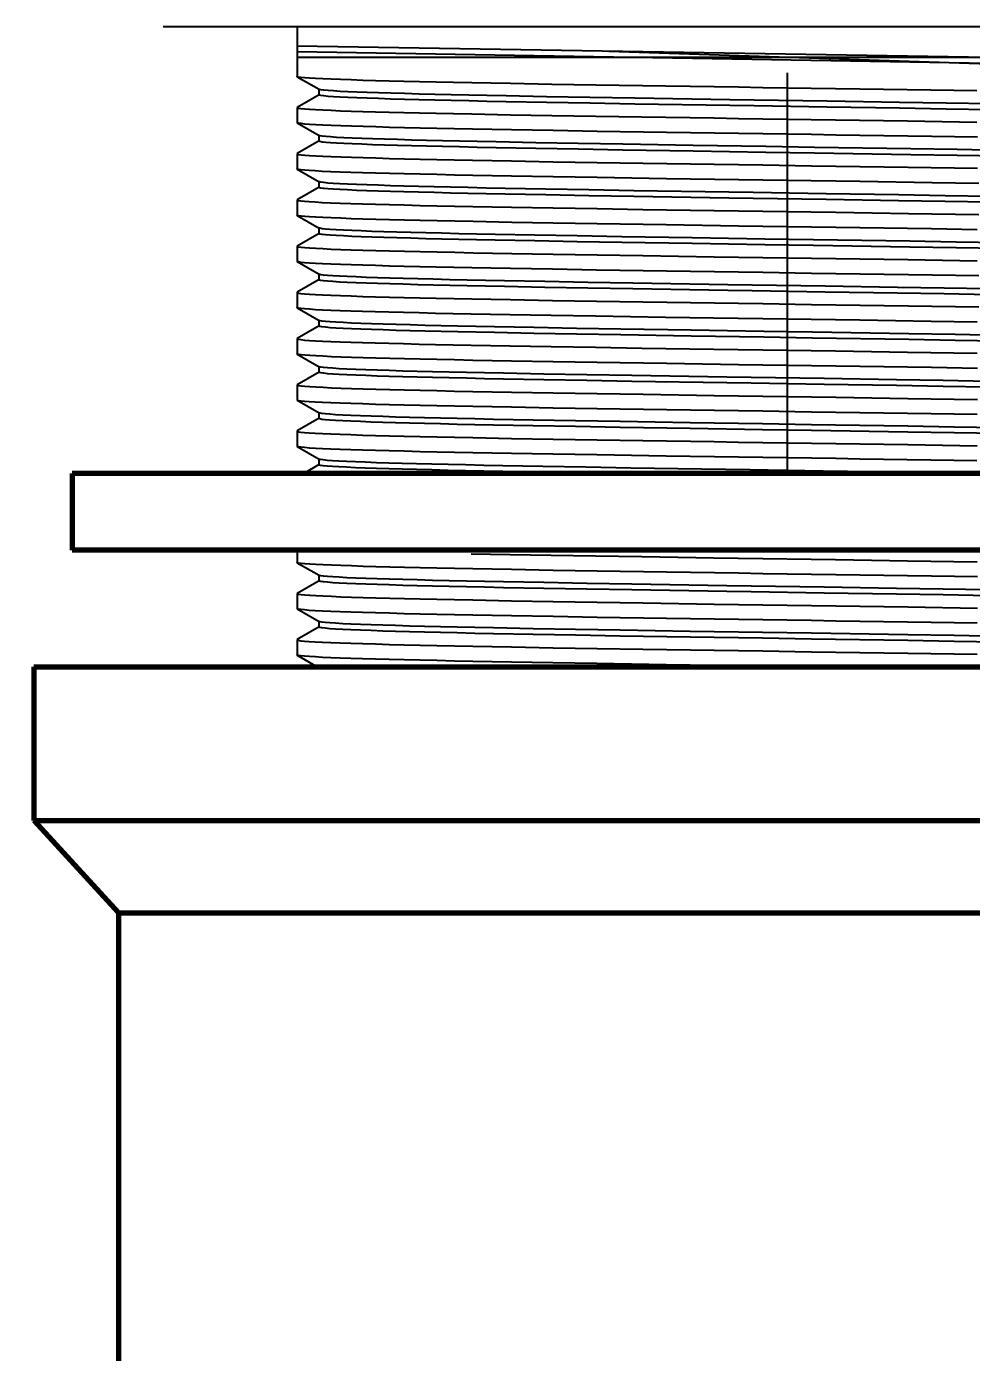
# Model space of a CAD drawing. Header units: millimetres. Extents: x 2985 to 3826, y 1462 to 2056.
# Drawn here: x 3198.47 to 3229.21, y 1645.22 to 1688.34 of the extents above; entities that cross this region are included whole.
import ezdxf

# ---------------------------------------------------------------- set-up
doc = ezdxf.new("R2010")
doc.units = ezdxf.units.MM
doc.layers.add('02___PRT_ALL_AXES', color=7, linetype='Continuous')
doc.styles.get("Standard").update_dxf_attribs({"font": 'arial.ttf'})
doc.dimstyles.new('사본(2) STANDARD', dxfattribs={"dimscale": 0, "dimtxt": 4, "dimasz": 4, "dimexe": 1.25, "dimexo": 0.625, "dimgap": 1.5, "dimtad": 3, "dimtih": 1, "dimtoh": 1, "dimdec": 1, "dimzin": 9, "dimdsep": 46, "dimtxsty": 'Standard', "dimcen": 2.5, "dimclrd": 3, "dimclre": 3, "dimclrt": 4, "dimadec": 0, "dimazin": 0, "dimtfac": 1, "dimtdec": 1, "dimtmove": 0, "dimatfit": 3, "dimfxl": 1.25, "dimtfill": 1, "dimtolj": 1, "dimtzin": 0, "dimarcsym": 0})

# ---------------------------------------------------------------- blocks, each defined once
blk = doc.blocks.new('*D13')
at = {"color": 3, "lineweight": -2, "transparency": 16777216}
for p, q in [((3181.106, 1699.853), (3181.106, 1703.853)), ((3199.028, 1695.853), (3179.856, 1695.853)), ((3181.106, 1695.853), (3181.106, 1695.845)), ((3199.028, 1688.837), (3179.856, 1688.837)), ((3181.106, 1688.837), (3181.106, 1688.845)), ((3181.106, 1684.837), (3181.106, 1680.837))]:
    blk.add_line(p, q, dxfattribs=at)
at = {"color": 3, "transparency": 16777216}
for points in [[(3180.439, 1699.853), (3181.772, 1699.853), (3181.106, 1695.853)], [(3180.439, 1684.837), (3181.772, 1684.837), (3181.106, 1688.837)]]:
    blk.add_solid(points, dxfattribs=at)
at = {"layer": 'Defpoints', "color": 0, "transparency": 16777216}
for p in [(3199.653, 1695.853), (3181.106, 1688.837), (3199.653, 1688.837)]:
    blk.add_point(p, dxfattribs=at)
at = {"color": 4, "transparency": 16777216, "insert": (3181.106, 1692.345), "char_height": 4, "attachment_point": 5, "bg_fill": 3, "box_fill_scale": 1.1, "bg_fill_color": 256, "bg_fill_true_color": 13158600, "bg_fill_transparency": 0}
blk.add_mtext('\\A1;7', dxfattribs=at)

msp = doc.modelspace()

# ---------------------------------------------------------------- linework, layer by layer
at = {"color": 7, "linetype": 'Continuous'}
for p, q in [((3207.271, 1687.337), (3239.145, 1687.337)), ((3207.276, 1686.704), (3207.271, 1686.71)), ((3207.276, 1686.704), (3207.988, 1686.293)), ((3214.207, 1686.478), (3212.95, 1686.502)), ((3215.553, 1686.454), (3214.207, 1686.478)), ((3216.984, 1686.43), (3215.553, 1686.454)), ((3219.261, 1686.394), (3216.984, 1686.43)), ((3207.988, 1686.118), (3207.276, 1685.707)), ((3207.982, 1686.299), (3207.982, 1686.112)), ((3215.387, 1686.053), (3214.07, 1686.078)), ((3216.789, 1686.028), (3215.387, 1686.053)), ((3218.261, 1686.003), (3216.789, 1686.028)), ((3229.385, 1686.239), (3227.885, 1686.263)), ((3207.276, 1685.707), (3207.271, 1685.701)), ((3215.387, 1685.865), (3214.07, 1685.89)), ((3216.789, 1685.84), (3215.387, 1685.865)), ((3218.261, 1685.815), (3216.789, 1685.84)), ((3228.383, 1685.841), (3226.864, 1685.866)), ((3228.383, 1685.653), (3226.864, 1685.678)), ((3229.845, 1685.816), (3228.383, 1685.841)), ((3229.845, 1685.628), (3228.383, 1685.653)), ((3207.276, 1685.201), (3207.271, 1685.207)), ((3207.276, 1685.201), (3207.988, 1684.789)), ((3212.95, 1685.492), (3214.207, 1685.468)), ((3214.207, 1685.468), (3215.553, 1685.445)), ((3215.553, 1685.445), (3216.984, 1685.421)), ((3216.984, 1685.421), (3218.489, 1685.397)), ((3227.121, 1685.265), (3229.385, 1685.23)), ((3207.982, 1684.796), (3207.982, 1684.608)), ((3208.015, 1684.78), (3207.988, 1684.789)), ((3214.243, 1684.974), (3212.98, 1684.998)), ((3215.6, 1684.95), (3214.243, 1684.974)), ((3217.033, 1684.926), (3215.6, 1684.95)), ((3219.289, 1684.89), (3217.033, 1684.926)), ((3229.407, 1684.735), (3227.912, 1684.759)), ((3207.988, 1684.615), (3207.276, 1684.203)), ((3215.034, 1684.556), (3213.742, 1684.581)), ((3215.034, 1684.368), (3213.742, 1684.393)), ((3216.416, 1684.531), (3215.034, 1684.556)), ((3216.416, 1684.343), (3215.034, 1684.368)), ((3217.871, 1684.506), (3216.416, 1684.531)), ((3217.871, 1684.318), (3216.416, 1684.343)), ((3220.157, 1684.468), (3217.871, 1684.506)), ((3220.157, 1684.28), (3217.871, 1684.318)), ((3222.518, 1684.431), (3220.157, 1684.468)), ((3222.518, 1684.243), (3220.157, 1684.28)), ((3228.738, 1684.331), (3227.232, 1684.356)), ((3230.184, 1684.306), (3228.738, 1684.331)), ((3207.276, 1684.203), (3207.271, 1684.197)), ((3212.98, 1683.988), (3214.243, 1683.964)), ((3214.243, 1683.964), (3215.6, 1683.94)), ((3215.6, 1683.94), (3217.033, 1683.917)), ((3217.033, 1683.917), (3218.526, 1683.893)), ((3228.738, 1684.143), (3227.232, 1684.168)), ((3230.184, 1684.118), (3228.738, 1684.143)), ((3207.276, 1683.697), (3207.271, 1683.703)), ((3207.276, 1683.697), (3207.988, 1683.286)), ((3214.246, 1683.47), (3212.985, 1683.494)), ((3215.6, 1683.447), (3214.246, 1683.47)), ((3217.03, 1683.423), (3215.6, 1683.447)), ((3219.283, 1683.387), (3217.03, 1683.423)), ((3227.144, 1683.762), (3229.407, 1683.726)), ((3207.988, 1683.111), (3207.276, 1682.7)), ((3207.982, 1683.293), (3207.982, 1683.105)), ((3215.357, 1683.046), (3214.042, 1683.071)), ((3216.758, 1683.021), (3215.357, 1683.046)), ((3218.228, 1682.996), (3216.758, 1683.021)), ((3229.441, 1683.231), (3227.928, 1683.256)), ((3207.276, 1682.7), (3207.271, 1682.694)), ((3215.357, 1682.858), (3214.042, 1682.883)), ((3216.758, 1682.833), (3215.357, 1682.858)), ((3218.228, 1682.808), (3216.758, 1682.833)), ((3228.35, 1682.834), (3226.831, 1682.859)), ((3228.35, 1682.646), (3226.831, 1682.671)), ((3229.814, 1682.809), (3228.35, 1682.834)), ((3229.814, 1682.621), (3228.35, 1682.646)), ((3207.276, 1682.194), (3207.271, 1682.2)), ((3207.276, 1682.194), (3207.988, 1681.783)), ((3212.985, 1682.484), (3214.246, 1682.461)), ((3214.246, 1682.461), (3215.6, 1682.437)), ((3215.6, 1682.437), (3217.03, 1682.413)), ((3217.03, 1682.413), (3218.519, 1682.389)), ((3227.153, 1682.258), (3229.441, 1682.222)), ((3207.982, 1681.789), (3207.982, 1681.601)), ((3214.257, 1681.967), (3212.994, 1681.99)), ((3215.605, 1681.943), (3214.257, 1681.967)), ((3217.028, 1681.919), (3215.605, 1681.943)), ((3219.279, 1681.884), (3217.028, 1681.919)), ((3229.391, 1681.729), (3227.902, 1681.752)), ((3207.988, 1681.608), (3207.276, 1681.196)), ((3215.005, 1681.549), (3213.715, 1681.574)), ((3215.005, 1681.361), (3213.715, 1681.386)), ((3216.385, 1681.524), (3215.005, 1681.549)), ((3216.385, 1681.336), (3215.005, 1681.361)), ((3217.838, 1681.499), (3216.385, 1681.524)), ((3217.838, 1681.311), (3216.385, 1681.336)), ((3220.123, 1681.462), (3217.838, 1681.499)), ((3220.123, 1681.274), (3217.838, 1681.311)), ((3222.483, 1681.425), (3220.123, 1681.462)), ((3222.483, 1681.237), (3220.123, 1681.274)), ((3228.706, 1681.325), (3227.198, 1681.35)), ((3230.154, 1681.3), (3228.706, 1681.325)), ((3207.276, 1681.196), (3207.271, 1681.19)), ((3212.994, 1680.981), (3214.257, 1680.957)), ((3214.257, 1680.957), (3215.605, 1680.933)), ((3215.605, 1680.933), (3217.028, 1680.91)), ((3217.028, 1680.91), (3218.514, 1680.886)), ((3228.706, 1681.137), (3227.198, 1681.162)), ((3230.154, 1681.112), (3228.706, 1681.137)), ((3207.276, 1680.69), (3207.271, 1680.696)), ((3207.276, 1680.69), (3207.988, 1680.279)), ((3214.217, 1680.464), (3212.956, 1680.488)), ((3215.574, 1680.44), (3214.217, 1680.464)), ((3217.014, 1680.416), (3215.574, 1680.44)), ((3219.287, 1680.38), (3217.014, 1680.416)), ((3227.137, 1680.755), (3229.391, 1680.719)), ((3207.988, 1680.104), (3207.276, 1679.693)), ((3207.982, 1680.286), (3207.982, 1680.098)), ((3215.328, 1680.04), (3214.015, 1680.065)), ((3216.726, 1680.015), (3215.328, 1680.04)), ((3218.195, 1679.99), (3216.726, 1680.015)), ((3229.45, 1680.224), (3227.939, 1680.248)), ((3207.276, 1679.693), (3207.271, 1679.687)), ((3215.328, 1679.852), (3214.015, 1679.877)), ((3216.726, 1679.827), (3215.328, 1679.852)), ((3218.195, 1679.802), (3216.726, 1679.827)), ((3228.318, 1679.828), (3226.797, 1679.853)), ((3228.318, 1679.64), (3226.797, 1679.665)), ((3229.783, 1679.803), (3228.318, 1679.828)), ((3229.783, 1679.615), (3228.318, 1679.64)), ((3207.276, 1679.187), (3207.271, 1679.193)), ((3207.276, 1679.187), (3207.988, 1678.776)), ((3212.956, 1679.478), (3214.217, 1679.454)), ((3214.217, 1679.454), (3215.574, 1679.43)), ((3215.574, 1679.43), (3217.014, 1679.406)), ((3217.014, 1679.406), (3218.519, 1679.382)), ((3227.163, 1679.251), (3229.45, 1679.215)), ((3207.982, 1678.782), (3207.982, 1678.594)), ((3208.011, 1678.767), (3207.988, 1678.776)), ((3214.19, 1678.961), (3212.933, 1678.985)), ((3215.538, 1678.937), (3214.19, 1678.961)), ((3216.973, 1678.913), (3215.538, 1678.937)), ((3219.256, 1678.877), (3216.973, 1678.913)), ((3229.394, 1678.722), (3227.891, 1678.746)), ((3207.988, 1678.601), (3207.276, 1678.189)), ((3214.976, 1678.543), (3213.688, 1678.568)), ((3214.976, 1678.355), (3213.688, 1678.38)), ((3216.354, 1678.518), (3214.976, 1678.543)), ((3216.354, 1678.33), (3214.976, 1678.355)), ((3217.806, 1678.493), (3216.354, 1678.518)), ((3217.806, 1678.305), (3216.354, 1678.33)), ((3220.089, 1678.456), (3217.806, 1678.493)), ((3220.089, 1678.268), (3217.806, 1678.305)), ((3222.449, 1678.418), (3220.089, 1678.456)), ((3222.449, 1678.23), (3220.089, 1678.268)), ((3228.674, 1678.318), (3227.165, 1678.343)), ((3230.123, 1678.293), (3228.674, 1678.318)), ((3207.276, 1678.189), (3207.271, 1678.183)), ((3212.933, 1677.975), (3214.19, 1677.951)), ((3214.19, 1677.951), (3215.538, 1677.928)), ((3215.538, 1677.928), (3216.973, 1677.904)), ((3216.973, 1677.904), (3218.482, 1677.879)), ((3228.674, 1678.13), (3227.165, 1678.155)), ((3230.123, 1678.105), (3228.674, 1678.13)), ((3207.276, 1677.683), (3207.271, 1677.689)), ((3207.276, 1677.683), (3207.988, 1677.272)), ((3214.25, 1677.456), (3212.986, 1677.48)), ((3215.605, 1677.433), (3214.25, 1677.456)), ((3217.036, 1677.409), (3215.605, 1677.433)), ((3219.289, 1677.373), (3217.036, 1677.409)), ((3227.125, 1677.748), (3229.394, 1677.712)), ((3207.988, 1677.097), (3207.276, 1676.686)), ((3207.982, 1677.279), (3207.982, 1677.091)), ((3215.298, 1677.033), (3213.987, 1677.058)), ((3216.695, 1677.008), (3215.298, 1677.033)), ((3218.163, 1676.984), (3216.695, 1677.008)), ((3229.398, 1677.218), (3227.907, 1677.242)), ((3207.276, 1676.686), (3207.271, 1676.68)), ((3215.298, 1676.845), (3213.987, 1676.87)), ((3216.695, 1676.821), (3215.298, 1676.845)), ((3218.163, 1676.796), (3216.695, 1676.821)), ((3228.285, 1676.821), (3226.764, 1676.846)), ((3228.285, 1676.633), (3226.764, 1676.658)), ((3229.751, 1676.796), (3228.285, 1676.821)), ((3229.751, 1676.608), (3228.285, 1676.633)), ((3207.276, 1676.18), (3207.271, 1676.186)), ((3207.276, 1676.18), (3207.988, 1675.769)), ((3212.986, 1676.471), (3214.25, 1676.447)), ((3214.25, 1676.447), (3215.605, 1676.423)), ((3215.605, 1676.423), (3217.036, 1676.399)), ((3217.036, 1676.399), (3218.526, 1676.375)), ((3227.14, 1676.244), (3229.398, 1676.208)), ((3207.982, 1675.775), (3207.982, 1675.587)), ((3214.242, 1675.953), (3212.982, 1675.977)), ((3215.597, 1675.929), (3214.242, 1675.953)), ((3217.027, 1675.905), (3215.597, 1675.929)), ((3219.281, 1675.87), (3217.027, 1675.905)), ((3229.388, 1675.715), (3227.898, 1675.739)), ((3207.988, 1675.594), (3207.276, 1675.183)), ((3214.947, 1675.536), (3213.661, 1675.561)), ((3214.947, 1675.349), (3213.661, 1675.373)), ((3216.323, 1675.511), (3214.947, 1675.536)), ((3216.323, 1675.324), (3214.947, 1675.349)), ((3217.774, 1675.487), (3216.323, 1675.511)), ((3217.774, 1675.299), (3216.323, 1675.324)), ((3220.056, 1675.449), (3217.774, 1675.487)), ((3220.056, 1675.261), (3217.774, 1675.299)), ((3227.132, 1675.337), (3224.001, 1675.387)), ((3227.132, 1675.149), (3224.001, 1675.199)), ((3228.641, 1675.312), (3227.132, 1675.337)), ((3230.092, 1675.287), (3228.641, 1675.312)), ((3207.276, 1675.183), (3207.271, 1675.176)), ((3212.982, 1674.967), (3214.242, 1674.943)), ((3214.242, 1674.943), (3215.597, 1674.92)), ((3215.597, 1674.92), (3217.027, 1674.896)), ((3217.027, 1674.896), (3218.517, 1674.872)), ((3228.641, 1675.124), (3227.132, 1675.149)), ((3230.092, 1675.099), (3228.641, 1675.124)), ((3207.276, 1674.676), (3207.271, 1674.682)), ((3207.276, 1674.676), (3207.988, 1674.265)), ((3214.247, 1674.449), (3212.985, 1674.473)), ((3215.592, 1674.426), (3214.247, 1674.449)), ((3217.016, 1674.402), (3215.592, 1674.426)), ((3219.274, 1674.366), (3217.016, 1674.402)), ((3227.134, 1674.741), (3229.388, 1674.705)), ((3207.988, 1674.09), (3207.489, 1673.802)), ((3207.982, 1674.272), (3207.982, 1674.084)), ((3208.036, 1674.252), (3207.988, 1674.265)), ((3215.269, 1674.027), (3213.96, 1674.052)), ((3216.664, 1674.002), (3215.269, 1674.027)), ((3218.13, 1673.977), (3216.664, 1674.002)), ((3220.428, 1673.94), (3218.13, 1673.977)), ((3229.38, 1674.211), (3227.889, 1674.235)), ((3215.269, 1673.839), (3213.96, 1673.864)), ((3229.034, 1673.802), (3227.497, 1673.827)), ((3207.276, 1670.9), (3207.271, 1670.906)), ((3207.276, 1670.9), (3207.988, 1670.489)), ((3212.933, 1671.192), (3214.19, 1671.168)), ((3214.19, 1671.168), (3215.538, 1671.144)), ((3215.538, 1671.144), (3216.973, 1671.12)), ((3216.973, 1671.12), (3218.482, 1671.096)), ((3227.125, 1670.964), (3229.394, 1670.928)), ((3207.982, 1670.495), (3207.982, 1670.307)), ((3214.25, 1670.673), (3212.986, 1670.697)), ((3215.605, 1670.649), (3214.25, 1670.673)), ((3217.036, 1670.625), (3215.605, 1670.649)), ((3219.289, 1670.59), (3217.036, 1670.625)), ((3229.398, 1670.435), (3227.907, 1670.458)), ((3207.988, 1670.314), (3207.276, 1669.902)), ((3215.298, 1670.25), (3213.987, 1670.275)), ((3215.298, 1670.062), (3213.987, 1670.087)), ((3216.695, 1670.225), (3215.298, 1670.25)), ((3216.695, 1670.037), (3215.298, 1670.062)), ((3218.163, 1670.2), (3216.695, 1670.225)), ((3218.163, 1670.012), (3216.695, 1670.037)), ((3228.285, 1670.038), (3226.764, 1670.063)), ((3229.751, 1670.013), (3228.285, 1670.038)), ((3207.276, 1669.902), (3207.271, 1669.896)), ((3212.986, 1669.687), (3214.25, 1669.663)), ((3214.25, 1669.663), (3215.605, 1669.639)), ((3215.605, 1669.639), (3217.036, 1669.616)), ((3217.036, 1669.616), (3218.526, 1669.592)), ((3228.285, 1669.85), (3226.764, 1669.875)), ((3229.751, 1669.825), (3228.285, 1669.85)), ((3207.276, 1669.396), (3207.271, 1669.402)), ((3207.276, 1669.396), (3207.988, 1668.985)), ((3214.242, 1669.17), (3212.982, 1669.193)), ((3215.597, 1669.146), (3214.242, 1669.17)), ((3227.14, 1669.461), (3229.398, 1669.425)), ((3207.988, 1668.81), (3207.276, 1668.399)), ((3207.982, 1668.992), (3207.982, 1668.804)), ((3214.947, 1668.753), (3213.661, 1668.778)), ((3216.323, 1668.728), (3214.947, 1668.753)), ((3217.027, 1669.122), (3215.597, 1669.146)), ((3217.774, 1668.703), (3216.323, 1668.728)), ((3219.281, 1669.086), (3217.027, 1669.122)), ((3229.388, 1668.931), (3227.898, 1668.955)), ((3207.276, 1668.399), (3207.271, 1668.393)), ((3214.947, 1668.565), (3213.661, 1668.59)), ((3216.323, 1668.54), (3214.947, 1668.565)), ((3217.774, 1668.515), (3216.323, 1668.54)), ((3220.056, 1668.666), (3217.774, 1668.703)), ((3220.056, 1668.478), (3217.774, 1668.515)), ((3227.132, 1668.553), (3224.001, 1668.603)), ((3227.132, 1668.365), (3224.001, 1668.415)), ((3228.641, 1668.528), (3227.132, 1668.553)), ((3228.641, 1668.34), (3227.132, 1668.365)), ((3230.092, 1668.503), (3228.641, 1668.528)), ((3230.092, 1668.315), (3228.641, 1668.34)), ((3207.276, 1667.893), (3207.271, 1667.899)), ((3207.276, 1667.893), (3207.928, 1667.516)), ((3212.982, 1668.184), (3214.242, 1668.16)), ((3214.242, 1668.16), (3215.597, 1668.136)), ((3215.597, 1668.136), (3217.027, 1668.112)), ((3217.027, 1668.112), (3218.517, 1668.088)), ((3227.134, 1667.957), (3229.388, 1667.922)), ((3214.247, 1667.666), (3212.985, 1667.69)), ((3215.592, 1667.642), (3214.247, 1667.666)), ((3217.016, 1667.619), (3215.592, 1667.642)), ((3219.274, 1667.583), (3217.016, 1667.619))]:
    msp.add_line(p, q, dxfattribs=at)
for p, q in [((3223.208, 1686.832), (3223.208, 1673.802)), ((3207.489, 1673.802), (3238.927, 1673.802))]:
    msp.add_line(p, q)
at = {"linetype": 'Continuous', "lineweight": 70, "extrusion": (0, 1, 0)}
for p, q in [((3199.958, 1673.802), (3199.958, 1671.302)), ((3246.458, 1673.802), (3199.958, 1673.802)), ((3246.458, 1671.302), (3199.958, 1671.302)), ((3198.708, 1667.516), (3247.708, 1667.516)), ((3198.708, 1667.516), (3198.708, 1662.516)), ((3198.708, 1662.516), (3201.458, 1659.516)), ((3198.708, 1662.516), (3247.708, 1662.516)), ((3201.458, 1659.516), (3201.458, 1619.516)), ((3201.458, 1659.516), (3244.958, 1659.516))]:
    msp.add_line(p, q, dxfattribs=at)
at = {"color": 7, "linetype": 'Continuous'}
for points in [[(3231.103, 1687.303), (3229.771, 1687.325), (3207.271, 1687.697)], [(3231.103, 1687.115), (3229.771, 1687.137), (3207.271, 1687.509)], [(3217.421, 1687.529), (3229.781, 1687.126)], [(3212.95, 1686.502), (3212.358, 1686.514), (3211.791, 1686.526), (3211.253, 1686.537), (3210.744, 1686.549), (3210.267, 1686.561), (3209.823, 1686.573), (3209.411, 1686.585), (3209.031, 1686.597), (3208.687, 1686.609), (3208.379, 1686.621), (3208.108, 1686.632), (3207.874, 1686.644), (3207.677, 1686.656), (3207.518, 1686.668), (3207.397, 1686.68), (3207.316, 1686.692), (3207.276, 1686.704)], [(3214.07, 1685.89), (3213.447, 1685.902), (3212.852, 1685.915), (3212.284, 1685.927), (3211.746, 1685.94), (3211.24, 1685.952), (3210.766, 1685.965), (3210.325, 1685.977), (3209.92, 1685.99), (3209.551, 1686.002), (3209.218, 1686.014), (3208.924, 1686.027), (3208.669, 1686.039), (3208.453, 1686.052), (3208.277, 1686.064), (3208.142, 1686.077), (3208.048, 1686.089), (3207.995, 1686.102), (3207.982, 1686.112)], [(3208.048, 1686.277), (3207.995, 1686.29), (3207.988, 1686.293)], [(3214.07, 1686.078), (3213.447, 1686.09), (3212.852, 1686.103), (3212.284, 1686.115), (3211.746, 1686.128), (3211.24, 1686.14), (3210.766, 1686.153), (3210.325, 1686.165), (3209.92, 1686.177), (3209.551, 1686.19), (3209.218, 1686.202), (3208.924, 1686.215), (3208.669, 1686.227), (3208.453, 1686.24), (3208.277, 1686.252), (3208.142, 1686.265), (3208.048, 1686.277)], [(3222.139, 1685.94), (3221.349, 1685.953), (3218.261, 1686.003)], [(3223.997, 1686.323), (3222.416, 1686.346), (3221.623, 1686.358), (3219.261, 1686.394)], [(3227.885, 1686.263), (3225.57, 1686.299), (3224.785, 1686.311), (3223.997, 1686.323)], [(3207.271, 1685.701), (3207.276, 1685.695), (3207.316, 1685.683), (3207.397, 1685.671), (3207.518, 1685.658), (3207.677, 1685.647), (3207.874, 1685.635), (3208.108, 1685.623), (3208.379, 1685.611), (3208.687, 1685.599), (3209.031, 1685.587), (3209.411, 1685.575), (3209.823, 1685.563), (3210.267, 1685.552), (3210.744, 1685.54), (3211.253, 1685.528), (3211.791, 1685.516), (3212.358, 1685.504), (3212.95, 1685.492)], [(3222.139, 1685.752), (3221.349, 1685.765), (3218.261, 1685.815)], [(3226.864, 1685.866), (3224.517, 1685.903), (3222.139, 1685.94)], [(3226.864, 1685.678), (3224.517, 1685.715), (3222.139, 1685.752)], [(3212.98, 1684.998), (3212.384, 1685.01), (3211.814, 1685.022), (3211.271, 1685.034), (3210.76, 1685.046), (3210.28, 1685.057), (3209.834, 1685.069), (3209.42, 1685.081), (3209.039, 1685.093), (3208.694, 1685.105), (3208.384, 1685.117), (3208.112, 1685.129), (3207.877, 1685.141), (3207.679, 1685.153), (3207.519, 1685.165), (3207.398, 1685.177), (3207.317, 1685.189), (3207.276, 1685.201)], [(3218.489, 1685.397), (3220.832, 1685.361), (3221.623, 1685.349), (3222.416, 1685.337)], [(3222.416, 1685.337), (3223.997, 1685.313), (3224.785, 1685.301), (3227.121, 1685.265)], [(3213.742, 1684.581), (3213.133, 1684.593), (3212.552, 1684.606), (3212, 1684.618), (3211.478, 1684.631), (3210.988, 1684.643), (3210.532, 1684.656), (3210.109, 1684.668), (3209.723, 1684.68), (3209.373, 1684.693), (3209.06, 1684.705), (3208.786, 1684.718), (3208.551, 1684.73), (3208.356, 1684.743), (3208.202, 1684.755), (3208.088, 1684.768), (3208.015, 1684.78)], [(3223.999, 1684.819), (3222.416, 1684.843), (3221.626, 1684.855), (3219.289, 1684.89)], [(3227.912, 1684.759), (3225.579, 1684.795), (3224.79, 1684.807), (3223.999, 1684.819)], [(3213.742, 1684.393), (3213.133, 1684.405), (3212.552, 1684.418), (3212, 1684.43), (3211.478, 1684.443), (3210.988, 1684.455), (3210.532, 1684.468), (3210.109, 1684.48), (3209.723, 1684.493), (3209.373, 1684.505), (3209.06, 1684.517), (3208.786, 1684.53), (3208.551, 1684.542), (3208.356, 1684.555), (3208.202, 1684.567), (3208.088, 1684.58), (3208.015, 1684.592), (3207.984, 1684.605), (3207.982, 1684.608)], [(3227.232, 1684.356), (3224.104, 1684.406), (3222.518, 1684.431)], [(3207.271, 1684.197), (3207.276, 1684.191), (3207.317, 1684.179), (3207.398, 1684.167), (3207.519, 1684.155), (3207.679, 1684.143), (3207.877, 1684.131), (3208.112, 1684.119), (3208.384, 1684.107), (3208.694, 1684.095), (3209.039, 1684.083), (3209.42, 1684.071), (3209.834, 1684.06), (3210.28, 1684.048), (3210.76, 1684.036), (3211.271, 1684.024), (3211.814, 1684.012), (3212.384, 1684), (3212.98, 1683.988)], [(3218.526, 1683.893), (3220.84, 1683.857), (3221.626, 1683.845), (3222.416, 1683.833)], [(3222.416, 1683.833), (3223.999, 1683.809), (3224.79, 1683.798), (3227.144, 1683.762)], [(3227.232, 1684.168), (3224.104, 1684.218), (3222.518, 1684.243)], [(3212.985, 1683.494), (3212.39, 1683.506), (3211.818, 1683.518), (3211.273, 1683.53), (3210.757, 1683.542), (3210.271, 1683.554), (3209.817, 1683.566), (3209.398, 1683.578), (3209.015, 1683.59), (3208.669, 1683.602), (3208.36, 1683.614), (3208.09, 1683.626), (3207.859, 1683.638), (3207.665, 1683.65), (3207.509, 1683.662), (3207.392, 1683.674), (3207.314, 1683.686), (3207.276, 1683.697)], [(3223.997, 1683.316), (3222.415, 1683.339), (3221.624, 1683.351), (3219.283, 1683.387)], [(3214.042, 1682.883), (3213.421, 1682.896), (3212.827, 1682.908), (3212.26, 1682.921), (3211.724, 1682.933), (3211.218, 1682.946), (3210.746, 1682.958), (3210.307, 1682.971), (3209.903, 1682.983), (3209.535, 1682.996), (3209.205, 1683.008), (3208.912, 1683.021), (3208.659, 1683.033), (3208.445, 1683.045), (3208.271, 1683.058), (3208.137, 1683.07), (3208.045, 1683.083), (3207.994, 1683.095), (3207.982, 1683.105)], [(3208.045, 1683.271), (3207.994, 1683.283), (3207.988, 1683.286)], [(3214.042, 1683.071), (3213.421, 1683.084), (3212.827, 1683.096), (3212.26, 1683.109), (3211.724, 1683.121), (3211.218, 1683.134), (3210.746, 1683.146), (3210.307, 1683.159), (3209.903, 1683.171), (3209.535, 1683.183), (3209.205, 1683.196), (3208.912, 1683.208), (3208.659, 1683.221), (3208.445, 1683.233), (3208.271, 1683.246), (3208.137, 1683.258), (3208.045, 1683.271)], [(3222.104, 1682.934), (3221.314, 1682.946), (3218.228, 1682.996)], [(3227.928, 1683.256), (3225.579, 1683.292), (3224.789, 1683.304), (3223.997, 1683.316)], [(3207.271, 1682.694), (3207.275, 1682.688), (3207.314, 1682.676), (3207.392, 1682.664), (3207.509, 1682.652), (3207.665, 1682.64), (3207.859, 1682.629), (3208.09, 1682.617), (3208.36, 1682.605), (3208.669, 1682.593), (3209.015, 1682.581), (3209.398, 1682.569), (3209.817, 1682.557), (3210.271, 1682.544), (3210.757, 1682.532), (3211.273, 1682.52), (3211.818, 1682.508), (3212.39, 1682.496), (3212.985, 1682.484)], [(3222.104, 1682.746), (3221.314, 1682.759), (3218.228, 1682.808)], [(3226.831, 1682.859), (3224.483, 1682.897), (3222.104, 1682.934)], [(3226.831, 1682.671), (3224.483, 1682.709), (3222.104, 1682.746)], [(3212.994, 1681.99), (3212.398, 1682.002), (3211.825, 1682.014), (3211.279, 1682.026), (3210.764, 1682.038), (3210.28, 1682.05), (3209.829, 1682.062), (3209.413, 1682.074), (3209.033, 1682.086), (3208.69, 1682.098), (3208.382, 1682.11), (3208.111, 1682.122), (3207.877, 1682.134), (3207.679, 1682.146), (3207.519, 1682.158), (3207.398, 1682.17), (3207.317, 1682.182), (3207.276, 1682.194)], [(3218.519, 1682.389), (3220.838, 1682.354), (3221.624, 1682.342), (3222.415, 1682.33)], [(3222.415, 1682.33), (3223.997, 1682.306), (3224.789, 1682.294), (3227.153, 1682.258)], [(3213.715, 1681.574), (3213.107, 1681.587), (3212.527, 1681.599), (3211.977, 1681.612), (3211.456, 1681.624), (3210.968, 1681.637), (3210.512, 1681.649), (3210.092, 1681.662), (3209.707, 1681.674), (3209.358, 1681.687), (3209.047, 1681.699), (3208.775, 1681.711), (3208.542, 1681.724), (3208.349, 1681.736), (3208.196, 1681.749), (3208.084, 1681.761), (3208.013, 1681.774), (3207.988, 1681.783)], [(3222.417, 1681.836), (3221.626, 1681.848), (3219.279, 1681.884)], [(3227.902, 1681.752), (3225.58, 1681.788), (3224.792, 1681.8), (3224.001, 1681.812), (3222.417, 1681.836)], [(3213.715, 1681.386), (3213.107, 1681.399), (3212.527, 1681.411), (3211.977, 1681.424), (3211.456, 1681.436), (3210.968, 1681.449), (3210.512, 1681.461), (3210.092, 1681.474), (3209.707, 1681.486), (3209.358, 1681.499), (3209.047, 1681.511), (3208.775, 1681.524), (3208.542, 1681.536), (3208.349, 1681.548), (3208.196, 1681.561), (3208.084, 1681.573), (3208.013, 1681.586), (3207.983, 1681.598), (3207.982, 1681.601)], [(3227.198, 1681.35), (3224.07, 1681.4), (3222.483, 1681.425)], [(3227.198, 1681.162), (3224.07, 1681.212), (3222.483, 1681.237)], [(3207.271, 1681.19), (3207.276, 1681.184), (3207.317, 1681.172), (3207.398, 1681.16), (3207.519, 1681.148), (3207.679, 1681.136), (3207.877, 1681.124), (3208.111, 1681.112), (3208.382, 1681.1), (3208.69, 1681.088), (3209.033, 1681.077), (3209.413, 1681.065), (3209.829, 1681.053), (3210.28, 1681.041), (3210.764, 1681.029), (3211.279, 1681.017), (3211.825, 1681.005), (3212.398, 1680.993), (3212.994, 1680.981)], [(3218.514, 1680.886), (3220.839, 1680.85), (3221.626, 1680.838), (3222.417, 1680.826)], [(3222.417, 1680.826), (3224.001, 1680.802), (3224.792, 1680.791), (3227.137, 1680.755)], [(3212.956, 1680.488), (3212.364, 1680.5), (3211.798, 1680.511), (3211.26, 1680.523), (3210.751, 1680.535), (3210.272, 1680.547), (3209.823, 1680.559), (3209.408, 1680.571), (3209.027, 1680.583), (3208.682, 1680.595), (3208.373, 1680.607), (3208.102, 1680.619), (3207.868, 1680.631), (3207.673, 1680.643), (3207.515, 1680.654), (3207.396, 1680.666), (3207.316, 1680.678), (3207.276, 1680.69)], [(3222.42, 1680.332), (3221.632, 1680.344), (3219.287, 1680.38)], [(3214.015, 1679.877), (3213.395, 1679.889), (3212.801, 1679.902), (3212.236, 1679.914), (3211.701, 1679.927), (3211.197, 1679.939), (3210.726, 1679.952), (3210.289, 1679.964), (3209.886, 1679.977), (3209.52, 1679.989), (3209.191, 1680.002), (3208.901, 1680.014), (3208.649, 1680.027), (3208.436, 1680.039), (3208.264, 1680.052), (3208.132, 1680.064), (3208.042, 1680.076), (3207.992, 1680.089), (3207.982, 1680.098)], [(3208.042, 1680.264), (3207.992, 1680.277), (3207.988, 1680.279)], [(3214.015, 1680.065), (3213.395, 1680.077), (3212.801, 1680.09), (3212.236, 1680.102), (3211.701, 1680.115), (3211.197, 1680.127), (3210.726, 1680.14), (3210.289, 1680.152), (3209.886, 1680.165), (3209.52, 1680.177), (3209.191, 1680.19), (3208.901, 1680.202), (3208.649, 1680.214), (3208.436, 1680.227), (3208.264, 1680.239), (3208.132, 1680.252), (3208.042, 1680.264)], [(3222.07, 1679.928), (3221.28, 1679.94), (3218.195, 1679.99)], [(3227.939, 1680.248), (3225.587, 1680.285), (3224.794, 1680.297), (3224.001, 1680.309), (3222.42, 1680.332)], [(3207.271, 1679.687), (3207.276, 1679.681), (3207.316, 1679.669), (3207.396, 1679.657), (3207.515, 1679.645), (3207.673, 1679.633), (3207.868, 1679.621), (3208.102, 1679.609), (3208.373, 1679.597), (3208.682, 1679.585), (3209.027, 1679.573), (3209.408, 1679.561), (3209.823, 1679.549), (3210.272, 1679.537), (3210.751, 1679.526), (3211.26, 1679.514), (3211.798, 1679.502), (3212.364, 1679.49), (3212.956, 1679.478)], [(3222.07, 1679.74), (3221.28, 1679.752), (3218.195, 1679.802)], [(3226.797, 1679.853), (3224.449, 1679.89), (3222.07, 1679.928)], [(3226.797, 1679.665), (3224.449, 1679.702), (3222.07, 1679.74)], [(3212.933, 1678.985), (3212.342, 1678.997), (3211.776, 1679.008), (3211.238, 1679.02), (3210.73, 1679.032), (3210.254, 1679.044), (3209.81, 1679.056), (3209.399, 1679.068), (3209.021, 1679.08), (3208.677, 1679.092), (3208.37, 1679.104), (3208.1, 1679.115), (3207.868, 1679.127), (3207.672, 1679.139), (3207.514, 1679.151), (3207.395, 1679.163), (3207.315, 1679.175), (3207.276, 1679.187)], [(3218.519, 1679.382), (3220.846, 1679.346), (3221.632, 1679.335), (3222.42, 1679.323)], [(3222.42, 1679.323), (3224.001, 1679.299), (3224.794, 1679.287), (3227.163, 1679.251)], [(3213.688, 1678.568), (3213.082, 1678.58), (3212.503, 1678.593), (3211.953, 1678.605), (3211.434, 1678.618), (3210.947, 1678.63), (3210.493, 1678.643), (3210.074, 1678.655), (3209.691, 1678.668), (3209.344, 1678.68), (3209.035, 1678.693), (3208.764, 1678.705), (3208.533, 1678.718), (3208.341, 1678.73), (3208.19, 1678.742), (3208.08, 1678.755), (3208.011, 1678.767)], [(3223.996, 1678.805), (3222.415, 1678.829), (3221.622, 1678.841), (3219.256, 1678.877)], [(3227.891, 1678.746), (3225.57, 1678.781), (3224.785, 1678.793), (3223.996, 1678.805)], [(3213.688, 1678.38), (3213.082, 1678.392), (3212.503, 1678.405), (3211.953, 1678.417), (3211.434, 1678.43), (3210.947, 1678.442), (3210.493, 1678.455), (3210.074, 1678.467), (3209.691, 1678.48), (3209.344, 1678.492), (3209.035, 1678.505), (3208.764, 1678.517), (3208.533, 1678.53), (3208.341, 1678.542), (3208.19, 1678.555), (3208.08, 1678.567), (3208.011, 1678.579), (3207.983, 1678.592), (3207.982, 1678.594)], [(3227.165, 1678.343), (3224.036, 1678.393), (3222.449, 1678.418)], [(3227.165, 1678.155), (3224.036, 1678.205), (3222.449, 1678.23)], [(3207.271, 1678.183), (3207.275, 1678.177), (3207.315, 1678.165), (3207.395, 1678.153), (3207.514, 1678.141), (3207.672, 1678.129), (3207.868, 1678.118), (3208.1, 1678.106), (3208.37, 1678.094), (3208.677, 1678.082), (3209.021, 1678.07), (3209.399, 1678.058), (3209.81, 1678.046), (3210.254, 1678.034), (3210.73, 1678.023), (3211.238, 1678.011), (3211.776, 1677.999), (3212.342, 1677.987), (3212.933, 1677.975)], [(3218.482, 1677.879), (3220.83, 1677.843), (3221.622, 1677.831), (3222.415, 1677.819), (3223.996, 1677.796)], [(3223.996, 1677.796), (3224.785, 1677.784), (3227.125, 1677.748)], [(3212.986, 1677.48), (3212.391, 1677.492), (3211.82, 1677.504), (3211.277, 1677.516), (3210.764, 1677.528), (3210.284, 1677.54), (3209.837, 1677.552), (3209.423, 1677.564), (3209.042, 1677.576), (3208.697, 1677.587), (3208.388, 1677.599), (3208.115, 1677.611), (3207.88, 1677.623), (3207.682, 1677.635), (3207.521, 1677.647), (3207.4, 1677.659), (3207.318, 1677.671), (3207.276, 1677.683)], [(3223.999, 1677.302), (3222.416, 1677.325), (3221.626, 1677.337), (3219.289, 1677.373)], [(3213.987, 1676.87), (3213.368, 1676.883), (3212.776, 1676.895), (3212.212, 1676.908), (3211.679, 1676.92), (3211.176, 1676.933), (3210.706, 1676.945), (3210.27, 1676.958), (3209.87, 1676.97), (3209.505, 1676.983), (3209.178, 1676.995), (3208.889, 1677.008), (3208.639, 1677.02), (3208.428, 1677.033), (3208.257, 1677.045), (3208.128, 1677.058), (3208.039, 1677.07), (3207.991, 1677.083), (3207.982, 1677.091)], [(3208.039, 1677.258), (3207.991, 1677.27), (3207.988, 1677.272)], [(3213.987, 1677.058), (3213.368, 1677.071), (3212.776, 1677.083), (3212.212, 1677.096), (3211.679, 1677.108), (3211.176, 1677.121), (3210.706, 1677.133), (3210.27, 1677.146), (3209.87, 1677.158), (3209.505, 1677.171), (3209.178, 1677.183), (3208.889, 1677.196), (3208.639, 1677.208), (3208.428, 1677.221), (3208.257, 1677.233), (3208.128, 1677.245), (3208.039, 1677.258)], [(3222.035, 1676.921), (3221.246, 1676.934), (3218.163, 1676.984)], [(3226.764, 1676.846), (3224.414, 1676.884), (3222.035, 1676.921)], [(3227.907, 1677.242), (3225.578, 1677.278), (3224.789, 1677.29), (3223.999, 1677.302)], [(3207.271, 1676.68), (3207.276, 1676.673), (3207.318, 1676.661), (3207.4, 1676.649), (3207.521, 1676.637), (3207.682, 1676.625), (3207.88, 1676.613), (3208.115, 1676.602), (3208.388, 1676.59), (3208.697, 1676.578), (3209.042, 1676.566), (3209.423, 1676.554), (3209.837, 1676.542), (3210.284, 1676.53), (3210.764, 1676.518), (3211.277, 1676.506), (3211.82, 1676.494), (3212.391, 1676.482), (3212.986, 1676.471)], [(3222.035, 1676.733), (3221.246, 1676.746), (3218.163, 1676.796)], [(3226.764, 1676.658), (3224.414, 1676.696), (3222.035, 1676.733)], [(3212.982, 1675.977), (3212.388, 1675.989), (3211.817, 1676.001), (3211.273, 1676.013), (3210.758, 1676.025), (3210.273, 1676.037), (3209.82, 1676.049), (3209.401, 1676.061), (3209.018, 1676.073), (3208.671, 1676.085), (3208.363, 1676.097), (3208.092, 1676.109), (3207.86, 1676.121), (3207.666, 1676.133), (3207.51, 1676.144), (3207.393, 1676.156), (3207.315, 1676.168), (3207.276, 1676.18)], [(3218.526, 1676.375), (3220.84, 1676.34), (3221.626, 1676.328), (3222.416, 1676.316)], [(3222.416, 1676.316), (3223.999, 1676.292), (3224.789, 1676.28), (3227.14, 1676.244)], [(3213.661, 1675.561), (3213.056, 1675.574), (3212.478, 1675.586), (3211.93, 1675.599), (3211.412, 1675.611), (3210.927, 1675.624), (3210.474, 1675.636), (3210.057, 1675.649), (3209.675, 1675.661), (3209.33, 1675.674), (3209.022, 1675.686), (3208.753, 1675.699), (3208.524, 1675.711), (3208.334, 1675.724), (3208.185, 1675.736), (3208.076, 1675.749), (3208.009, 1675.761), (3207.988, 1675.769)], [(3224, 1675.798), (3222.415, 1675.822), (3221.624, 1675.834), (3219.281, 1675.87)], [(3227.898, 1675.739), (3225.579, 1675.774), (3224.791, 1675.786), (3224, 1675.798)], [(3213.661, 1675.373), (3213.056, 1675.386), (3212.478, 1675.398), (3211.93, 1675.411), (3211.412, 1675.423), (3210.927, 1675.436), (3210.474, 1675.448), (3210.057, 1675.461), (3209.675, 1675.473), (3209.33, 1675.486), (3209.022, 1675.498), (3208.753, 1675.511), (3208.524, 1675.523), (3208.334, 1675.536), (3208.185, 1675.548), (3208.076, 1675.561), (3208.009, 1675.573), (3207.983, 1675.586), (3207.982, 1675.587)], [(3224.001, 1675.387), (3222.414, 1675.412), (3220.056, 1675.449)], [(3224.001, 1675.199), (3222.414, 1675.224), (3220.056, 1675.261)], [(3207.271, 1675.176), (3207.275, 1675.17), (3207.315, 1675.159), (3207.393, 1675.147), (3207.51, 1675.135), (3207.666, 1675.123), (3207.86, 1675.111), (3208.092, 1675.099), (3208.363, 1675.087), (3208.671, 1675.075), (3209.018, 1675.063), (3209.401, 1675.051), (3209.82, 1675.039), (3210.273, 1675.027), (3210.758, 1675.015), (3211.273, 1675.003), (3211.817, 1674.991), (3212.388, 1674.979), (3212.982, 1674.967)], [(3218.517, 1674.872), (3220.837, 1674.836), (3221.624, 1674.824), (3222.415, 1674.812)], [(3222.415, 1674.812), (3224, 1674.788), (3224.791, 1674.777), (3227.134, 1674.741)], [(3212.985, 1674.473), (3212.389, 1674.485), (3211.816, 1674.497), (3211.269, 1674.509), (3210.753, 1674.521), (3210.269, 1674.533), (3209.817, 1674.545), (3209.4, 1674.557), (3209.02, 1674.569), (3208.677, 1674.581), (3208.37, 1674.593), (3208.1, 1674.605), (3207.868, 1674.617), (3207.673, 1674.629), (3207.515, 1674.64), (3207.396, 1674.652), (3207.317, 1674.664), (3207.276, 1674.676)], [(3223.999, 1674.295), (3222.416, 1674.318), (3221.626, 1674.33), (3219.274, 1674.366)], [(3213.96, 1673.864), (3213.342, 1673.876), (3212.751, 1673.889), (3212.189, 1673.901), (3211.656, 1673.914), (3211.155, 1673.926), (3210.687, 1673.939), (3210.252, 1673.951), (3209.853, 1673.964), (3209.49, 1673.976), (3209.165, 1673.989), (3208.877, 1674.001), (3208.629, 1674.014), (3208.42, 1674.026), (3208.251, 1674.039), (3208.123, 1674.051), (3208.036, 1674.064), (3207.99, 1674.076), (3207.982, 1674.084)], [(3213.96, 1674.052), (3213.342, 1674.064), (3212.751, 1674.077), (3212.189, 1674.089), (3211.656, 1674.102), (3211.155, 1674.114), (3210.687, 1674.127), (3210.252, 1674.139), (3209.853, 1674.152), (3209.49, 1674.164), (3209.165, 1674.177), (3208.877, 1674.189), (3208.629, 1674.202), (3208.42, 1674.214), (3208.251, 1674.227), (3208.123, 1674.239), (3208.036, 1674.252)], [(3224.38, 1673.877), (3222.001, 1673.915), (3220.428, 1673.94)], [(3227.889, 1674.235), (3225.575, 1674.271), (3224.789, 1674.283), (3223.999, 1674.295)], [(3217.381, 1673.802), (3216.664, 1673.814), (3215.269, 1673.839)], [(3227.497, 1673.827), (3225.169, 1673.865), (3224.38, 1673.877)], [(3212.986, 1670.697), (3212.391, 1670.709), (3211.82, 1670.721), (3211.277, 1670.732), (3210.764, 1670.744), (3210.284, 1670.756), (3209.837, 1670.768), (3209.423, 1670.78), (3209.042, 1670.792), (3208.697, 1670.804), (3208.388, 1670.816), (3208.115, 1670.828), (3207.88, 1670.84), (3207.682, 1670.851), (3207.521, 1670.863), (3207.4, 1670.875), (3207.318, 1670.887), (3207.276, 1670.9)], [(3218.482, 1671.096), (3220.83, 1671.06), (3221.622, 1671.048), (3222.415, 1671.036), (3223.996, 1671.012)], [(3223.996, 1671.012), (3224.785, 1671), (3227.125, 1670.964)], [(3208.039, 1670.474), (3207.991, 1670.487), (3207.988, 1670.489)], [(3213.987, 1670.275), (3213.368, 1670.287), (3212.776, 1670.3), (3212.212, 1670.312), (3211.679, 1670.325), (3211.176, 1670.337), (3210.706, 1670.35), (3210.27, 1670.362), (3209.87, 1670.375), (3209.505, 1670.387), (3209.178, 1670.4), (3208.889, 1670.412), (3208.639, 1670.425), (3208.428, 1670.437), (3208.257, 1670.45), (3208.128, 1670.462), (3208.039, 1670.474)], [(3223.999, 1670.518), (3222.416, 1670.542), (3221.626, 1670.554), (3219.289, 1670.59)], [(3227.907, 1670.458), (3225.578, 1670.494), (3224.789, 1670.506), (3223.999, 1670.518)], [(3213.987, 1670.087), (3213.368, 1670.099), (3212.776, 1670.112), (3212.212, 1670.124), (3211.679, 1670.137), (3211.176, 1670.149), (3210.706, 1670.162), (3210.27, 1670.174), (3209.87, 1670.187), (3209.505, 1670.199), (3209.178, 1670.212), (3208.889, 1670.224), (3208.639, 1670.237), (3208.428, 1670.249), (3208.257, 1670.262), (3208.128, 1670.274), (3208.039, 1670.287), (3207.991, 1670.299), (3207.982, 1670.307)], [(3222.035, 1670.138), (3221.246, 1670.15), (3218.163, 1670.2)], [(3226.764, 1670.063), (3224.414, 1670.1), (3222.035, 1670.138)], [(3207.271, 1669.896), (3207.276, 1669.89), (3207.318, 1669.878), (3207.4, 1669.866), (3207.521, 1669.854), (3207.682, 1669.842), (3207.88, 1669.83), (3208.115, 1669.818), (3208.388, 1669.806), (3208.697, 1669.794), (3209.042, 1669.782), (3209.423, 1669.77), (3209.837, 1669.759), (3210.284, 1669.747), (3210.764, 1669.735), (3211.277, 1669.723), (3211.82, 1669.711), (3212.391, 1669.699), (3212.986, 1669.687)], [(3222.035, 1669.95), (3221.246, 1669.962), (3218.163, 1670.012)], [(3218.526, 1669.592), (3220.84, 1669.556), (3221.626, 1669.544), (3222.416, 1669.532)], [(3226.764, 1669.875), (3224.414, 1669.912), (3222.035, 1669.95)], [(3212.982, 1669.193), (3212.388, 1669.205), (3211.817, 1669.217), (3211.273, 1669.229), (3210.758, 1669.241), (3210.273, 1669.253), (3209.82, 1669.265), (3209.401, 1669.277), (3209.018, 1669.289), (3208.671, 1669.301), (3208.363, 1669.313), (3208.092, 1669.325), (3207.86, 1669.337), (3207.666, 1669.349), (3207.51, 1669.361), (3207.393, 1669.373), (3207.315, 1669.385), (3207.276, 1669.396)], [(3222.416, 1669.532), (3223.999, 1669.508), (3224.789, 1669.497), (3227.14, 1669.461)], [(3213.661, 1668.59), (3213.056, 1668.602), (3212.478, 1668.615), (3211.93, 1668.627), (3211.412, 1668.64), (3210.927, 1668.652), (3210.474, 1668.665), (3210.057, 1668.677), (3209.675, 1668.69), (3209.33, 1668.702), (3209.022, 1668.715), (3208.753, 1668.727), (3208.524, 1668.74), (3208.334, 1668.752), (3208.185, 1668.765), (3208.076, 1668.777), (3208.009, 1668.79), (3207.983, 1668.802), (3207.982, 1668.804)], [(3213.661, 1668.778), (3213.056, 1668.79), (3212.478, 1668.803), (3211.93, 1668.815), (3211.412, 1668.828), (3210.927, 1668.84), (3210.474, 1668.853), (3210.057, 1668.865), (3209.675, 1668.878), (3209.33, 1668.89), (3209.022, 1668.903), (3208.753, 1668.915), (3208.524, 1668.928), (3208.334, 1668.94), (3208.185, 1668.953), (3208.076, 1668.965), (3208.009, 1668.977), (3207.988, 1668.985)], [(3224, 1669.015), (3222.415, 1669.038), (3221.624, 1669.05), (3219.281, 1669.086)], [(3227.898, 1668.955), (3225.579, 1668.991), (3224.791, 1669.003), (3224, 1669.015)], [(3207.271, 1668.393), (3207.275, 1668.387), (3207.315, 1668.375), (3207.393, 1668.363), (3207.51, 1668.351), (3207.666, 1668.339), (3207.86, 1668.327), (3208.092, 1668.316), (3208.363, 1668.304), (3208.671, 1668.292), (3209.018, 1668.28), (3209.401, 1668.268), (3209.82, 1668.256), (3210.273, 1668.243), (3210.758, 1668.231), (3211.273, 1668.219), (3211.817, 1668.207), (3212.388, 1668.195), (3212.982, 1668.184)], [(3224.001, 1668.603), (3222.414, 1668.628), (3220.056, 1668.666)], [(3224.001, 1668.415), (3222.414, 1668.44), (3220.056, 1668.478)], [(3212.985, 1667.69), (3212.389, 1667.702), (3211.816, 1667.714), (3211.269, 1667.726), (3210.753, 1667.738), (3210.269, 1667.75), (3209.817, 1667.762), (3209.4, 1667.774), (3209.02, 1667.786), (3208.677, 1667.798), (3208.37, 1667.81), (3208.1, 1667.821), (3207.868, 1667.833), (3207.673, 1667.845), (3207.515, 1667.857), (3207.396, 1667.869), (3207.317, 1667.881), (3207.276, 1667.893)], [(3218.517, 1668.088), (3220.837, 1668.053), (3221.624, 1668.041), (3222.415, 1668.029)], [(3222.415, 1668.029), (3224, 1668.005), (3224.791, 1667.993), (3227.134, 1667.957)], [(3223.999, 1667.511), (3222.416, 1667.535), (3221.626, 1667.547), (3219.274, 1667.583)]]:
    msp.add_lwpolyline(points, dxfattribs=at)
at = {"layer": '02___PRT_ALL_AXES', "color": 7, "linetype": 'Continuous'}
for p, q in [((3202.911, 1688.335), (3243.505, 1688.335)), ((3207.271, 1688.335), (3207.271, 1686.71)), ((3207.271, 1685.701), (3207.271, 1685.207)), ((3207.271, 1684.197), (3207.271, 1683.703)), ((3207.271, 1682.694), (3207.271, 1682.2)), ((3207.271, 1681.19), (3207.271, 1680.696)), ((3207.271, 1679.687), (3207.271, 1679.193)), ((3207.271, 1678.183), (3207.271, 1677.689)), ((3207.271, 1676.68), (3207.271, 1676.186)), ((3207.271, 1675.176), (3207.271, 1674.682)), ((3207.271, 1671.302), (3207.271, 1670.906)), ((3207.271, 1669.896), (3207.271, 1669.402)), ((3207.271, 1668.393), (3207.271, 1667.899))]:
    msp.add_line(p, q, dxfattribs=at)

# ---------------------------------------------------------------- dimensions: what is measured, and where the dimension line sits
dim = msp.add_linear_dim(base=(3181.106, 1688.837), p1=(3199.653, 1695.853), p2=(3199.653, 1688.837), angle=90, dimstyle='사본(2) STANDARD', override={"dimscale": 1, "dimtad": 0})
dim.commit()
dim.dimension.update_dxf_attribs({"geometry": '*D13', "text_midpoint": (3181.106, 1692.345)})

doc.saveas('drawing.dxf')
